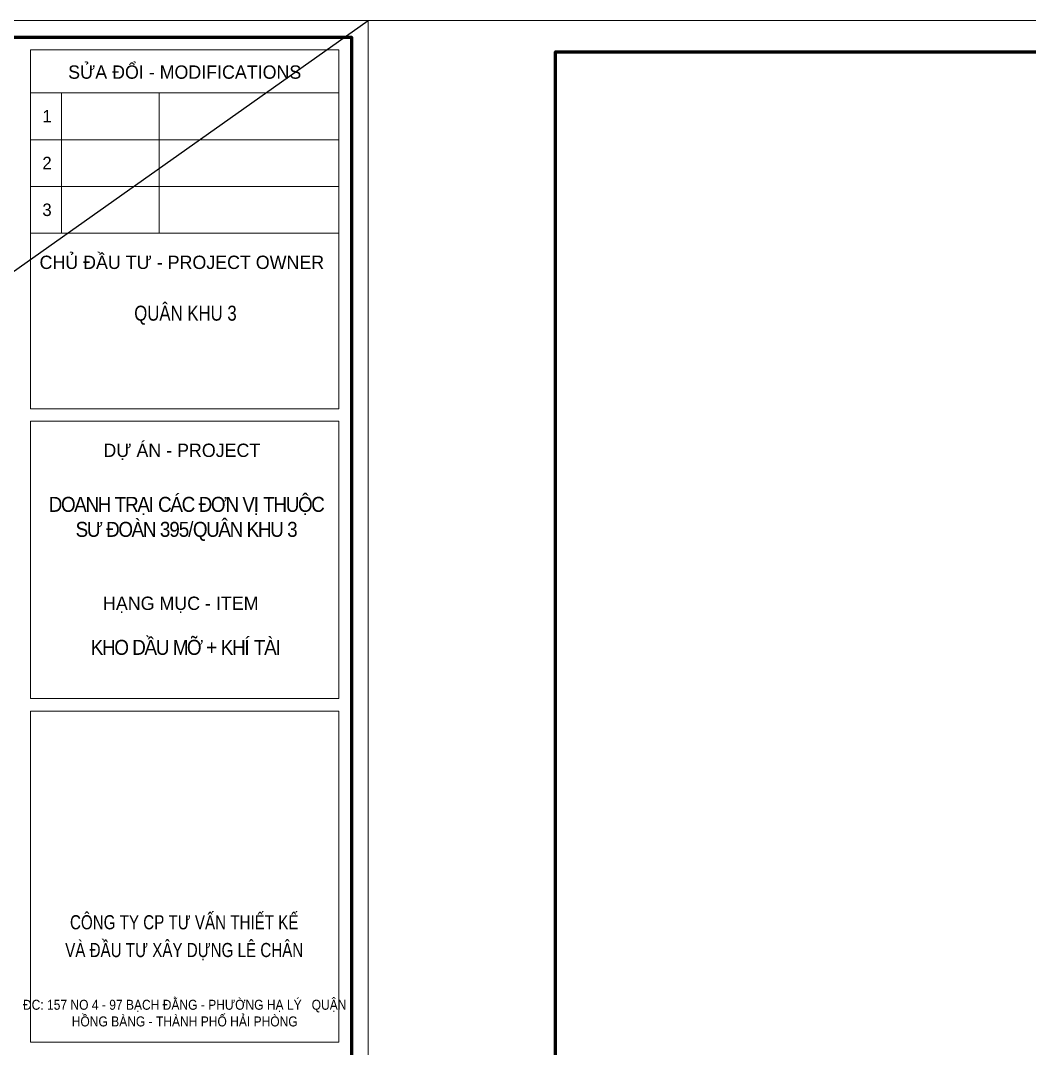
# Model space of a CAD drawing. Header units: millimetres. Extents: x -295047 to 263296, y -724756 to -308748.
# Drawn here: x -53372 to -48529, y -349540 to -344605 of the extents above; entities that cross this region are included whole.
import ezdxf
from ezdxf.enums import TextEntityAlignment as Align

# ---------------------------------------------------------------- set-up
doc = ezdxf.new("R2010")
doc.units = ezdxf.units.MM
doc.header["$MEASUREMENT"] = 0
doc.layers.get('Defpoints').update_dxf_attribs({"color": 1})
for name, color, linetype, lineweight in [('08. Net Text', 3, 'Continuous', 13), ('Khungten_LCDI', 7, 'Continuous', 5), ('LC Net thay', 7, 'Continuous', 25), ('LC Text1', 3, 'Continuous', 20)]:
    doc.layers.add(name, color=color, linetype=linetype, lineweight=lineweight)
doc.layers.add('KCS_Plotter', color=11, linetype='Continuous', plot=False)
doc.styles.add('Khungten', font='VHAVAN.TTF', dxfattribs={"width": 0.9, "height": 5000})
doc.styles.add('Text Khung Ten', font='VHAVAN.TTF')
doc.styles.add('Title', font='VHBLACK.TTF', dxfattribs={"width": 0.8})

# ---------------------------------------------------------------- blocks, each defined once
blk = doc.blocks.new('lcdi KC')
at = {"layer": 'Defpoints', "lineweight": 0}
blk.add_lwpolyline([(-1200, -14850), (-1200, 14850), (40800, 14850), (40800, -14850)], close=True, dxfattribs=at)
at = {"layer": 'Khungten_LCDI', "color": 5, "lineweight": 25}
blk.add_line((40600, -14650), (40600, 14650), dxfattribs=at)
at = {"layer": 'Khungten_LCDI', "color": 9, "lineweight": 15}
for p, q in [((36750, 13981.3), (40450, 13981.3)), ((37122.7, 13981.3), (37122.7, 12296.8)), ((38292.8, 13981.3), (38292.8, 12296.8)), ((36750, 13419.8), (40450, 13419.8)), ((36750, 12858.3), (40450, 12858.3)), ((36750, 12296.8), (40450, 12296.8))]:
    blk.add_line(p, q, dxfattribs=at)
at = {"layer": 'Khungten_LCDI', "color": 5, "lineweight": 60}
blk.add_lwpolyline([(0, -14650), (0, 14650), (40600, 14650), (40600, -14650)], close=True, dxfattribs=at)
at = {"layer": 'Khungten_LCDI', "color": 9, "lineweight": 15}
for points in [[(36750, 10190.4), (40450, 10190.4), (40450, 14500), (36750, 14500)], [(36750, 6711.5), (40450, 6711.5), (40450, 10040.4), (36750, 10040.4)], [(36750, 2587.2), (40450, 2587.2), (40450, 6561.5), (36750, 6561.5)]]:
    blk.add_lwpolyline(points, close=True, dxfattribs=at)
at = {"color": 7, "style": 'Khungten'}
for s, p in [('söa ®æi - modifications', (38600, 14151.5)), ('chñ ®Çu t\xad - project owner', (38565.6, 11868.2)), ('dù ¸n - project', (38565.6, 9611.8)), ('h¹ng môc - item', (38552.5, 7775.6))]:
    blk.add_text(s, height=160, dxfattribs=at).set_placement(p, align=Align.CENTER)
at = {"color": 7, "style": 'Title', "width": 0.8}
for s, p in [('c«ng ty cp t\xad vÊn thiÕt kÕ', (38594.2, 3941.9)), ('vµ ®Çu t\xad x©y dùng lª ch©n', (38594.2, 3608.6))]:
    blk.add_text(s, height=170, dxfattribs=at).set_placement(p, align=Align.CENTER)
at = {"color": 4, "char_height": 180, "attachment_point": 5, "style": 'Khungten'}
for s, insert, width in [('{\\f.VnArialH|b0|i0|c0|p34;\\W0.8;qu©n khu 3}', (38609, 11313), 2315.239), ('{\\f.VnArialH|b0|i0|c0|p34;\\W0.9;\\T0.9;doanh tr¹i c¸c ®¬n vÞ thuéc s\xad ®oµn 395/qu©n khu 3}', (38616.6, 8868.3), 3461.975), ('{\\f.VnArialH|b0|i0|c0|p34;\\T0.9;kho dÇu mì + khÝ tµi}', (38609, 7325.4), 3712.556)]:
    blk.add_mtext(s, dxfattribs=dict(at, insert=insert, width=width))
at = {"color": 7, "insert": (38600, 3096.5), "char_height": 120, "attachment_point": 2, "style": 'Khungten'}
blk.add_mtext_dynamic_manual_height_columns('®c: 157 no 4 - 97 b¹ch ®»ng - ph\xadêng h¹ lý   quËn hång bµng - thµnh phè h¶i phßng ', width=3886.569, gutter_width=25, heights=[0], dxfattribs=at)
at = {"color": 7, "style": 'Khungten', "width": 0.8}
for tag, p in [('REVISION', (39498.8, -10746.3)), ('NGAYHT', (39546.1, -11609.4))]:
    blk.add_attdef(tag, text='', height=200, dxfattribs=at).set_placement(p, align=Align.CENTER)
at = {"layer": '08. Net Text', "color": 7, "style": 'Text Khung Ten'}
blk.add_text('1', height=150, dxfattribs=at).set_placement((36891.7, 13626.8))
at = {"layer": '08. Net Text', "color": 7, "ltscale": 2, "style": 'Text Khung Ten'}
for s, p in [('2', (36891.7, 13065.3)), ('3', (36891.7, 12503.8))]:
    blk.add_text(s, height=150, dxfattribs=at).set_placement(p)
at = {"layer": 'LC Text1', "style": 'Title', "width": 1.485915}
for tag, p, p2 in [('TENBANVE1', (36912.7, -8885.8), (40339.1, -8885.8)), ('TENBANVE2', (36912.7, -9562.5), (40339.1, -9562.5))]:
    blk.add_attdef(tag, text='', height=250, dxfattribs=at).set_placement(p, p2, align=Align.FIT)
at = {"layer": 'LC Text1', "style": 'Title', "width": 0.7}
blk.add_attdef('SOBANVE', text='', height=250, dxfattribs=at).set_placement((39562, -13896.2), align=Align.CENTER)

msp = doc.modelspace()

# ---------------------------------------------------------------- linework, layer by layer
at = {"layer": 'KCS_Plotter', "ltscale": 2}
msp.add_line((-68504.2, -356485.3), (-51704.2, -344605.3), dxfattribs=at)

# ---------------------------------------------------------------- block references
at = {"layer": 'LC Net thay'}
for p, xscale, yscale, zscale in [((-68024.2, -350545.3), 0.3999999999995694, 0.3999999999995694, 0.3999999999995694), ((-50804.2, -355742.8), 0.7500000000000003, 0.7500000000000003, 0.7500000000000003)]:
    msp.add_blockref('lcdi KC', p, dxfattribs=dict(at, xscale=xscale, yscale=yscale, zscale=zscale))

doc.saveas('drawing.dxf')
